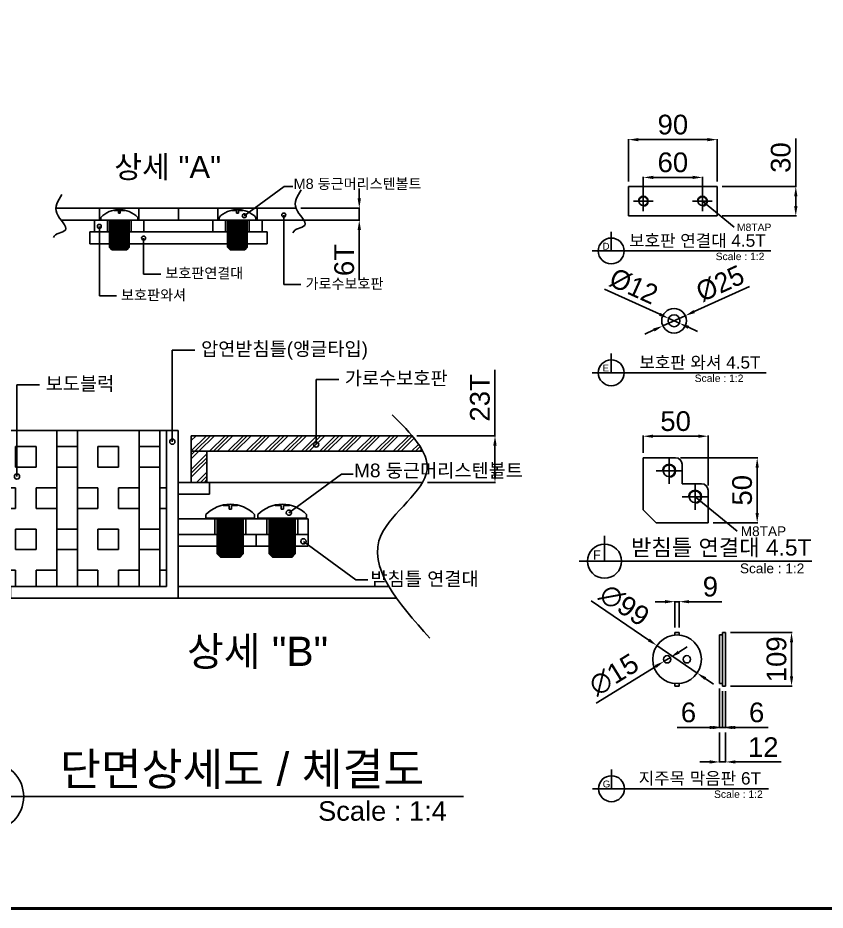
# Model space of a CAD drawing. Header units: millimetres. Extents: x 19476 to 24909, y -18022 to -14180.
# Drawn here: x 22226 to 23865, y -17896 to -16084 of the extents above; entities that cross this region are included whole.
import ezdxf
from ezdxf.enums import TextEntityAlignment as Align

# ---------------------------------------------------------------- set-up
doc = ezdxf.new("R2010")
doc.units = ezdxf.units.MM
doc.layers.add('LAYOUT', color=7, linetype='Continuous')
doc.layers.add('TEXT', color=7, linetype='Continuous')
doc.styles.get("Standard").update_dxf_attribs({"font": 'arial.ttf'})
doc.dimstyles.new('ISO-25', dxfattribs={"dimtxt": 40, "dimasz": 20, "dimexe": 1.25, "dimexo": 10, "dimgap": 10, "dimtad": 1, "dimdec": 0, "dimtxsty": 'Standard', "dimcen": 2.5, "dimclrd": 3, "dimclre": 3, "dimclrt": 3, "dimadec": 0, "dimazin": 0, "dimtfac": 1, "dimtdec": 0, "dimtmove": 0, "dimatfit": 3, "dimfxl": 1, "dimarcsym": 0})

# ---------------------------------------------------------------- blocks, each defined once
blk = doc.blocks.new('*D37')
at = {"color": 3, "lineweight": -2, "transparency": 16777216}
for p, q in [((23465.9, -16416.1), (23465.9, -16329.8)), ((23645.9, -16416.1), (23645.9, -16329.8)), ((23485.9, -16331.1), (23625.9, -16331.1))]:
    blk.add_line(p, q, dxfattribs=at)
at = {"color": 3, "transparency": 16777216}
for points in [[(23485.9, -16327.8), (23485.9, -16334.4), (23465.9, -16331.1)], [(23625.9, -16327.8), (23625.9, -16334.4), (23645.9, -16331.1)]]:
    blk.add_solid(points, dxfattribs=at)
at = {"layer": 'Defpoints', "color": 0, "transparency": 16777216}
for p in [(23645.9, -16331.1), (23465.9, -16426.1), (23645.9, -16426.1)]:
    blk.add_point(p, dxfattribs=at)
at = {"color": 3, "transparency": 16777216, "insert": (23555.9, -16300.7), "char_height": 40, "attachment_point": 5}
blk.add_mtext('90', dxfattribs=at)
blk = doc.blocks.new('*D38')
at = {"color": 3, "lineweight": -2, "transparency": 16777216}
for p, q in [((23805.5, -16426.1), (23805.5, -16329)), ((23655.9, -16426.1), (23806.8, -16426.1)), ((23805.5, -16466.1), (23805.5, -16446.1)), ((23655.9, -16486.1), (23806.8, -16486.1))]:
    blk.add_line(p, q, dxfattribs=at)
at = {"color": 3, "transparency": 16777216}
for points in [[(23802.2, -16446.1), (23808.9, -16446.1), (23805.5, -16426.1)], [(23802.2, -16466.1), (23808.9, -16466.1), (23805.5, -16486.1)]]:
    blk.add_solid(points, dxfattribs=at)
at = {"layer": 'Defpoints', "color": 0, "transparency": 16777216}
for p in [(23645.9, -16426.1), (23805.5, -16426.1), (23645.9, -16486.1)]:
    blk.add_point(p, dxfattribs=at)
at = {"color": 3, "transparency": 16777216, "insert": (23775.1, -16367.5), "char_height": 40, "attachment_point": 5, "rotation": 90}
blk.add_mtext('30', dxfattribs=at)
blk = doc.blocks.new('*D39')
at = {"color": 3, "lineweight": -2, "transparency": 16777216}
for p, q in [((23711.4, -16629.3), (23599.3, -16680.4)), ((23535.6, -16709.4), (23581.1, -16688.7)), ((23517.4, -16717.7), (23499.2, -16726))]:
    blk.add_line(p, q, dxfattribs=at)
at = {"color": 3, "transparency": 16777216}
for points in [[(23597.9, -16677.3), (23600.7, -16683.4), (23581.1, -16688.7)], [(23516, -16714.6), (23518.8, -16720.7), (23535.6, -16709.4)]]:
    blk.add_solid(points, dxfattribs=at)
at = {"layer": 'Defpoints', "color": 0, "transparency": 16777216}
for p in [(23581.1, -16688.7), (23535.6, -16709.4)]:
    blk.add_point(p, dxfattribs=at)
at = {"color": 3, "transparency": 16777216, "insert": (23652, -16623.4), "char_height": 40, "attachment_point": 5, "rotation": 24.4839}
blk.add_mtext('{\\fMS PGothic|b0|i0|c129|p34;%%C25}', dxfattribs=at)
blk = doc.blocks.new('*D40')
at = {"color": 3, "lineweight": -2, "transparency": 16777216}
for p, q in [((23417, -16635.1), (23529.2, -16685.8)), ((23569.3, -16704), (23547.4, -16694.1)), ((23587.5, -16712.2), (23605.7, -16720.5))]:
    blk.add_line(p, q, dxfattribs=at)
at = {"color": 3, "transparency": 16777216}
for points in [[(23530.6, -16682.8), (23527.8, -16688.9), (23547.4, -16694.1)], [(23588.9, -16709.2), (23586.1, -16715.3), (23569.3, -16704)]]:
    blk.add_solid(points, dxfattribs=at)
at = {"layer": 'Defpoints', "color": 0, "transparency": 16777216}
for p in [(23547.4, -16694.1), (23569.3, -16704)]:
    blk.add_point(p, dxfattribs=at)
at = {"color": 3, "transparency": 16777216, "insert": (23476.3, -16629), "char_height": 40, "attachment_point": 5, "rotation": 335.6577}
blk.add_mtext('{\\fMS PGothic|b0|i0|c129|p34;%%C12}', dxfattribs=at)
blk = doc.blocks.new('*D41')
at = {"color": 3, "lineweight": -2, "transparency": 16777216}
for p, q in [((23495.9, -16446.1), (23495.9, -16406.5)), ((23515.9, -16407.8), (23595.9, -16407.8)), ((23615.9, -16446.1), (23615.9, -16406.5))]:
    blk.add_line(p, q, dxfattribs=at)
at = {"color": 3, "transparency": 16777216}
for points in [[(23515.9, -16404.5), (23515.9, -16411.1), (23495.9, -16407.8)], [(23595.9, -16404.5), (23595.9, -16411.1), (23615.9, -16407.8)]]:
    blk.add_solid(points, dxfattribs=at)
at = {"layer": 'Defpoints', "color": 0, "transparency": 16777216}
for p in [(23615.9, -16407.8), (23495.9, -16456.1), (23615.9, -16456.1)]:
    blk.add_point(p, dxfattribs=at)
at = {"color": 3, "transparency": 16777216, "insert": (23555.9, -16377.4), "char_height": 40, "attachment_point": 5}
blk.add_mtext('60', dxfattribs=at)
blk = doc.blocks.new('A$C36924EFD')
for p, q in [((0, 45), (0, -45)), ((0, 45), (6, 45)), ((6, -45), (6, 45)), ((0, -45), (6, -45))]:
    blk.add_line(p, q)
blk = doc.blocks.new('*D42')
at = {"color": 3, "lineweight": -2, "transparency": 16777216}
for p, q in [((22919.1, -16450.6), (22919.1, -16430.6)), ((22800.6, -16470.6), (22920.4, -16470.6)), ((22919.1, -16470.6), (22919.1, -16494.6)), ((22800.6, -16494.6), (22920.4, -16494.6)), ((22919.1, -16514.6), (22919.1, -16616.6))]:
    blk.add_line(p, q, dxfattribs=at)
at = {"color": 3, "transparency": 16777216}
for points in [[(22915.8, -16450.6), (22922.5, -16450.6), (22919.1, -16470.6)], [(22915.8, -16514.6), (22922.5, -16514.6), (22919.1, -16494.6)]]:
    blk.add_solid(points, dxfattribs=at)
at = {"layer": 'Defpoints', "color": 0, "transparency": 16777216}
for p in [(22790.6, -16470.6), (22790.6, -16494.6), (22919.1, -16494.6)]:
    blk.add_point(p, dxfattribs=at)
at = {"color": 3, "transparency": 16777216, "insert": (22888.7, -16575.6), "char_height": 40, "attachment_point": 5, "rotation": 90}
blk.add_mtext('6T', dxfattribs=at)
blk = doc.blocks.new('A$C5731754A')
at = {"color": 1}
for p, q in [((-11.2, 19.7), (-11.2, 20.5)), ((-1.9, 19.7), (-11.2, 19.7)), ((-1.9, 19.7), (-1.9, 14.1)), ((-1.9, 14.1), (1.9, 14.1)), ((1.9, 19.7), (1.9, 14.1)), ((1.9, 19.7), (11.2, 19.7)), ((11.2, 19.7), (11.2, 20.5)), ((-37.5, 0), (-37.5, 5.7)), ((-37.5, 0), (37.5, 0)), ((-20, 0), (-20, -55)), ((-20, 0), (20, 0)), ((20, -55), (20, 0)), ((37.5, 0), (37.5, 5.7)), ((-20, -2.5), (20, -2.5)), ((-20, -5), (20, -5)), ((-20, -7.5), (20, -7.5)), ((-20, -7.5), (20, -7.5)), ((-20, -10), (20, -10)), ((-20, -12.5), (20, -12.5)), ((-20, -12.5), (20, -12.5)), ((-20, -15), (20, -15)), ((-20, -17.5), (20, -17.5)), ((-20, -17.5), (20, -17.5)), ((-20, -20), (20, -20)), ((-20, -22.5), (20, -22.5)), ((-20, -22.5), (20, -22.5)), ((-20, -25), (20, -25)), ((-20, -27.5), (20, -27.5)), ((-20, -27.5), (20, -27.5)), ((-20, -30), (20, -30)), ((-20, -32.5), (20, -32.5)), ((-20, -35), (20, -35)), ((-20, -37.5), (20, -37.5)), ((-20, -40), (20, -40)), ((-20, -42.5), (20, -42.5)), ((-20, -45), (20, -45)), ((-20, -47.5), (20, -47.5)), ((-20, -50), (20, -50)), ((-20, -52.5), (20, -52.5)), ((-15, -60), (-20, -55)), ((-20, -55), (20, -55)), ((-17.5, -57.5), (17.5, -57.5)), ((-15, -60), (15, -60)), ((20, -55), (15, -60))]:
    blk.add_line(p, q, dxfattribs=at)
blk.add_arc((0, -30.4), 52, 43.8928, 136.1072, dxfattribs=at)
blk = doc.blocks.new('*D5')
at = {"color": 3, "lineweight": -2, "transparency": 16777216}
for p, q in [((16880.3, -24788.6), (16997.3, -24868.4)), ((17095.6, -24935.4), (17013.8, -24879.6)), ((17112.1, -24946.7), (17128.6, -24958))]:
    blk.add_line(p, q, dxfattribs=at)
at = {"color": 3, "transparency": 16777216}
for points in [[(16999.2, -24865.6), (16995.4, -24871.1), (17013.8, -24879.6)], [(17114, -24944), (17110.2, -24949.5), (17095.6, -24935.4)]]:
    blk.add_solid(points, dxfattribs=at)
at = {"layer": 'Defpoints', "color": 0, "transparency": 16777216}
for p in [(17013.8, -24879.6), (17095.6, -24935.4)]:
    blk.add_point(p, dxfattribs=at)
at = {"color": 3, "transparency": 16777216, "insert": (16947.7, -24797.7), "char_height": 40, "attachment_point": 5, "rotation": 325.6971}
blk.add_mtext('∅99', dxfattribs=at)
blk = doc.blocks.new('*D6')
at = {"color": 3, "lineweight": -2, "transparency": 16777216}
for p, q in [((17058.1, -24893.1), (17075.1, -24882.5)), ((17041.1, -24903.6), (17028.3, -24911.5)), ((16890.7, -24996.7), (17011.3, -24922))]:
    blk.add_line(p, q, dxfattribs=at)
at = {"color": 3, "transparency": 16777216}
for points in [[(17056.3, -24890.2), (17059.8, -24895.9), (17041.1, -24903.6)], [(17009.6, -24919.2), (17013.1, -24924.8), (17028.3, -24911.5)]]:
    blk.add_solid(points, dxfattribs=at)
at = {"layer": 'Defpoints', "color": 0, "transparency": 16777216}
for p in [(17028.3, -24911.5), (17041.1, -24903.6)]:
    blk.add_point(p, dxfattribs=at)
at = {"color": 3, "transparency": 16777216, "insert": (16926.5, -24938.8), "char_height": 40, "attachment_point": 5, "rotation": 31.7725}
blk.add_mtext('∅15', dxfattribs=at)
blk = doc.blocks.new('*D7')
at = {"color": 3, "lineweight": -2, "transparency": 16777216}
for p, q in [((17030.2, -24790.5), (17010.2, -24790.5)), ((17050.2, -24843), (17050.2, -24789.2)), ((17050.2, -24790.5), (17059.2, -24790.5)), ((17059.2, -24843), (17059.2, -24789.2)), ((17079.2, -24790.5), (17145.5, -24790.5))]:
    blk.add_line(p, q, dxfattribs=at)
at = {"color": 3, "transparency": 16777216}
for points in [[(17030.2, -24787.2), (17030.2, -24793.8), (17050.2, -24790.5)], [(17079.2, -24787.2), (17079.2, -24793.8), (17059.2, -24790.5)]]:
    blk.add_solid(points, dxfattribs=at)
at = {"layer": 'Defpoints', "color": 0, "transparency": 16777216}
for p in [(17059.2, -24790.5), (17050.2, -24853), (17059.2, -24853)]:
    blk.add_point(p, dxfattribs=at)
at = {"color": 3, "transparency": 16777216, "insert": (17122.4, -24760.1), "char_height": 40, "attachment_point": 5}
blk.add_mtext('9', dxfattribs=at)
blk = doc.blocks.new('*D8')
at = {"color": 3, "lineweight": -2, "transparency": 16777216}
for p, q in [((17163.1, -24853), (17288.5, -24853)), ((17287.2, -24873), (17287.2, -24942)), ((17163.1, -24962), (17288.5, -24962))]:
    blk.add_line(p, q, dxfattribs=at)
at = {"color": 3, "transparency": 16777216}
for points in [[(17283.9, -24873), (17290.5, -24873), (17287.2, -24853)], [(17283.9, -24942), (17290.5, -24942), (17287.2, -24962)]]:
    blk.add_solid(points, dxfattribs=at)
at = {"layer": 'Defpoints', "color": 0, "transparency": 16777216}
for p in [(17153.1, -24853), (17153.1, -24962), (17287.2, -24962)]:
    blk.add_point(p, dxfattribs=at)
at = {"color": 3, "transparency": 16777216, "insert": (17256.8, -24907.5), "char_height": 40, "attachment_point": 5, "rotation": 90}
blk.add_mtext('109', dxfattribs=at)
blk = doc.blocks.new('*D9')
at = {"color": 3, "lineweight": -2, "transparency": 16777216}
for p, q in [((17147.1, -24972), (17147.1, -25047.3)), ((17153.1, -24972), (17153.1, -25047.3)), ((17127.1, -25046), (17107.1, -25046)), ((17147.1, -25046), (17153.1, -25046)), ((17173.1, -25046), (17239.5, -25046))]:
    blk.add_line(p, q, dxfattribs=at)
at = {"color": 3, "transparency": 16777216}
for points in [[(17127.1, -25042.7), (17127.1, -25049.3), (17147.1, -25046)], [(17173.1, -25042.7), (17173.1, -25049.3), (17153.1, -25046)]]:
    blk.add_solid(points, dxfattribs=at)
at = {"layer": 'Defpoints', "color": 0, "transparency": 16777216}
for p in [(17147.1, -24962), (17153.1, -24962), (17153.1, -25046)]:
    blk.add_point(p, dxfattribs=at)
at = {"color": 3, "transparency": 16777216, "insert": (17216.3, -25015.6), "char_height": 40, "attachment_point": 5}
blk.add_mtext('6', dxfattribs=at)
blk = doc.blocks.new('*D10')
at = {"color": 3, "lineweight": -2, "transparency": 16777216}
for p, q in [((17141.1, -24967), (17141.1, -25047.3)), ((17147.1, -24972), (17147.1, -25047.3)), ((17121.1, -25046), (17054.7, -25046)), ((17147.1, -25046), (17141.1, -25046)), ((17167.1, -25046), (17187.1, -25046))]:
    blk.add_line(p, q, dxfattribs=at)
at = {"color": 3, "transparency": 16777216}
for points in [[(17121.1, -25042.7), (17121.1, -25049.3), (17141.1, -25046)], [(17167.1, -25042.7), (17167.1, -25049.3), (17147.1, -25046)]]:
    blk.add_solid(points, dxfattribs=at)
at = {"layer": 'Defpoints', "color": 0, "transparency": 16777216}
for p in [(17141.1, -24957), (17147.1, -24962), (17141.1, -25046)]:
    blk.add_point(p, dxfattribs=at)
at = {"color": 3, "transparency": 16777216, "insert": (17077.9, -25015.6), "char_height": 40, "attachment_point": 5}
blk.add_mtext('6', dxfattribs=at)
blk = doc.blocks.new('*D11')
at = {"color": 3, "lineweight": -2, "transparency": 16777216}
for p, q in [((17141.1, -25056), (17141.1, -25117.3)), ((17153.1, -25056), (17153.1, -25117.3)), ((17121.1, -25116), (17101.1, -25116)), ((17141.1, -25116), (17153.1, -25116)), ((17173.1, -25116), (17266.2, -25116))]:
    blk.add_line(p, q, dxfattribs=at)
at = {"color": 3, "transparency": 16777216}
for points in [[(17121.1, -25112.7), (17121.1, -25119.3), (17141.1, -25116)], [(17173.1, -25112.7), (17173.1, -25119.3), (17153.1, -25116)]]:
    blk.add_solid(points, dxfattribs=at)
at = {"layer": 'Defpoints', "color": 0, "transparency": 16777216}
for p in [(17141.1, -25046), (17153.1, -25046), (17153.1, -25116)]:
    blk.add_point(p, dxfattribs=at)
at = {"color": 3, "transparency": 16777216, "insert": (17229.7, -25085.9), "char_height": 40, "attachment_point": 5}
blk.add_mtext('12', dxfattribs=at)
blk = doc.blocks.new('A$C600E4CCD')
for p, q in [((0, 6), (0, 0)), ((50, 6), (0, 6)), ((50, 6), (50, 0)), ((50, 0), (0, 0))]:
    blk.add_line(p, q)
at = {"color": 2}
for p, q in [((14, 6), (14, 0)), ((26, 6), (26, 0)), ((34, 6), (34, 0)), ((46, 6), (46, 0))]:
    blk.add_line(p, q, dxfattribs=at)
blk = doc.blocks.new('A$C723E4715')
blk.add_blockref('A$C5731754A', (0, 48))
blk = doc.blocks.new('*D47')
at = {"color": 3, "lineweight": -2, "transparency": 16777216}
for p, q in [((747.4, 60.1), (747.4, 95.1)), ((767.4, 93.9), (859.4, 93.9)), ((879.4, -5.9), (879.4, 95.1))]:
    blk.add_line(p, q, dxfattribs=at)
at = {"color": 3, "transparency": 16777216}
for points in [[(767.4, 97.2), (767.4, 90.6), (747.4, 93.9)], [(859.4, 90.6), (859.4, 97.2), (879.4, 93.9)]]:
    blk.add_solid(points, dxfattribs=at)
at = {"layer": 'Defpoints', "color": 0, "transparency": 16777216}
for p in [(879.4, 93.9), (747.4, 50.1), (879.4, -15.9)]:
    blk.add_point(p, dxfattribs=at)
at = {"color": 3, "transparency": 16777216, "insert": (813.4, 124.3), "char_height": 40, "attachment_point": 5}
blk.add_mtext('50', dxfattribs=at)
blk = doc.blocks.new('*D48')
at = {"color": 3, "lineweight": -2, "transparency": 16777216}
for p, q in [((823.4, 50.1), (980.3, 50.1)), ((979, -61.9), (979, 30.1)), ((889.4, -81.9), (980.3, -81.9))]:
    blk.add_line(p, q, dxfattribs=at)
at = {"color": 3, "transparency": 16777216}
for points in [[(982.4, 30.1), (975.7, 30.1), (979, 50.1)], [(975.7, -61.9), (982.4, -61.9), (979, -81.9)]]:
    blk.add_solid(points, dxfattribs=at)
at = {"layer": 'Defpoints', "color": 0, "transparency": 16777216}
for p in [(813.4, 50.1), (979, 50.1), (879.4, -81.9)]:
    blk.add_point(p, dxfattribs=at)
at = {"color": 3, "transparency": 16777216, "insert": (948.6, -15.9), "char_height": 40, "attachment_point": 5, "rotation": 90}
blk.add_mtext('50', dxfattribs=at)
blk = doc.blocks.new('*D49')
at = {"color": 3, "lineweight": -2, "transparency": 16777216}
for p, q in [((-572.8, -191.2), (-572.8, -171.2)), ((-547, -211.2), (-574, -211.2)), ((-572.8, -235), (-572.8, -211.2)), ((-547, -235), (-574, -235)), ((-572.8, -255), (-572.8, -438.5))]:
    blk.add_line(p, q, dxfattribs=at)
at = {"color": 3, "transparency": 16777216}
for points in [[(-576.1, -191.2), (-569.5, -191.2), (-572.8, -211.2)], [(-569.5, -255), (-576.1, -255), (-572.8, -235)]]:
    blk.add_solid(points, dxfattribs=at)
at = {"layer": 'Defpoints', "color": 0, "transparency": 16777216}
for p in [(-572.8, -211.2), (-537, -211.2), (-537, -235)]:
    blk.add_point(p, dxfattribs=at)
at = {"color": 3, "transparency": 16777216, "insert": (-603.1, -373.6), "char_height": 40, "attachment_point": 5, "rotation": 90}
blk.add_mtext('4.5T', dxfattribs=at)
blk = doc.blocks.new('*D50')
at = {"color": 3, "lineweight": -2, "transparency": 16777216}
for p, q in [((446.6, 95), (446.6, 228.6)), ((287.9, 95), (447.8, 95)), ((446.6, 20), (446.6, 75)), ((309.4, 0), (447.8, 0))]:
    blk.add_line(p, q, dxfattribs=at)
at = {"color": 3, "transparency": 16777216}
for points in [[(449.9, 75), (443.2, 75), (446.6, 95)], [(443.2, 20), (449.9, 20), (446.6, 0)]]:
    blk.add_solid(points, dxfattribs=at)
at = {"layer": 'Defpoints', "color": 0, "transparency": 16777216}
for p in [(277.9, 95), (446.6, 95), (299.4, 0)]:
    blk.add_point(p, dxfattribs=at)
at = {"color": 3, "transparency": 16777216, "insert": (416.1, 171.8), "char_height": 40, "attachment_point": 5, "rotation": 90}
blk.add_mtext('23T', dxfattribs=at)
blk = doc.blocks.new('A$C25B221E0')
at = {"color": 1}
for p, q in [((0, -26.4), (0, 26.4)), ((-26.4, 0), (26.4, 0))]:
    blk.add_line(p, q, dxfattribs=at)
blk.add_line((0, 0), (85.3, -69.6))
blk.add_circle((0, 0), 11.9)
at = {"color": 4}
blk.add_arc((0, 0), 13.2, 270, 180, dxfattribs=at)
blk.add_text('M8TAP', height=19.8).set_placement((92.6, -79.9))
blk = doc.blocks.new('A$C2C0F6B7D')
for p, q in [((0, 109), (-9, 109)), ((-9, 103.8), (-9, 109)), ((0, 103.8), (0, 109)), ((87.9, 109), (93.9, 109)), ((87.9, 109), (87.9, 0)), ((93.9, 109), (93.9, 0)), ((81.9, 104), (87.9, 104)), ((81.9, 104), (81.9, 5)), ((-9, 0), (-9, 5.2)), ((0, 0), (-9, 0)), ((0, 0), (0, 5.2)), ((81.9, 5), (87.9, 5)), ((87.9, 0), (93.9, 0)), ((-137.7, -208.4), (-137.7, -169.6)), ((181.4, -208.4), (-176.5, -208.4))]:
    blk.add_line(p, q)
for centre, radius in [((-4.5, 54.5), 49.5), ((-24.5, 54.5), 7.5), ((15.5, 54.5), 7.5), ((-137.7, -208.4), 26.3)]:
    blk.add_circle(centre, radius)
blk.add_text('G', height=14).set_placement((-155.4, -205.8))
at = {"layer": 'TEXT'}
blk.add_text('지주목 막음판 6T', height=25, dxfattribs=at).set_placement((41.8, -199.8), align=Align.CENTER)
blk.add_text('Scale : 1:2', height=15, dxfattribs=at).set_placement((70.6, -227))
for p1, p2, picture, middle in [((36.4, 26.6), (-45.4, 82.4), '*D5', (-111.5, 164.3)), ((-18.1, 58.4), (-30.9, 50.6), '*D6', (-132.7, 23.3))]:
    dim = blk.add_diameter_dim_2p(p1=p1, p2=p2, dimstyle='ISO-25')
    dim.commit()
    dim.dimension.update_dxf_attribs({"geometry": picture, "text_midpoint": middle, "insert": (-17059.2, 24962)})
for base, p1, p2, picture, middle in [((0, 171.5), (-9, 109), (0, 109), '*D7', (63.2, 202)), ((81.9, -84), (87.9, 0), (81.9, 5), '*D10', (18.7, -53.5)), ((93.9, -84), (87.9, 0), (93.9, 0), '*D9', (157.1, -53.5)), ((93.9, -154), (81.9, -84), (93.9, -84), '*D11', (170.5, -123.9))]:
    dim = blk.add_linear_dim(base=base, p1=p1, p2=p2, dimstyle='ISO-25')
    dim.commit()
    dim.dimension.update_dxf_attribs({"geometry": picture, "text_midpoint": middle, "insert": (-17059.2, 24962)})
dim = blk.add_linear_dim(base=(228, 0), p1=(93.9, 109), p2=(93.9, 0), angle=90, dimstyle='ISO-25')
dim.commit()
dim.dimension.update_dxf_attribs({"geometry": '*D8', "text_midpoint": (197.6, 54.5), "insert": (-17059.2, 24962)})
blk = doc.blocks.new('A$C79760AE9')
h = blk.add_hatch()
h.set_pattern_fill('BOX', color=256, scale=6.6)
h.set_pattern_definition([(90, (-16252.55, -819.08), (-167.64, 1e-14), []), (90, (-16210.64, -819.08), (-167.64, 1e-14), []), (0, (-16252.55, -819.08), (0, 167.64), [-41.91, 41.91]), (0, (-16252.55, -777.17), (0, 167.64), [-41.91, 41.91]), (0, (-16252.55, -735.26), (0, 167.64), [41.91, -41.91]), (0, (-16252.55, -693.35), (0, 167.64), [41.91, -41.91]), (90, (-16168.73, -819.08), (-167.64, 1e-14), [41.91, -41.91]), (90, (-16126.82, -819.08), (-167.64, 1e-14), [41.91, -41.91])])
h.paths.add_polyline_path([(-529.3, 12.1, -0.414214), (-524, 17.4), (-524, 105.6), (-605.8, 105.6), (-706.1, -211.2), (-220.2, -211.2), (-220.2, 105.6), (-524, 105.6), (-524, 17.4, -0.414214), (-518.7, 12.1, -1)])
for p, q in [((-208.6, 82.8), (-208.6, 269)), ((-208.6, 269), (-162.6, 269)), ((-736.8, -308.1), (-563.1, 240.6)), ((83.3, 77), (83.3, 209.3)), ((83.3, 209.3), (129.3, 209.3)), ((-524, 12.1), (-524, 198.3)), ((-524, 198.3), (-478.1, 198.3)), ((-220.2, 105.6), (-605.8, 105.6)), ((-220.2, 105.6), (-196.5, 105.6)), ((-220.2, 105.6), (-220.2, -211.2)), ((-196.5, 105.6), (-196.5, -235)), ((747.4, 50.1), (747.4, -55.5)), ((747.4, 50.1), (813.4, 50.1)), ((826.6, 36.9), (826.6, -2.7)), ((-196.5, 0), (-133.1, 0)), ((-133.1, 0), (-133.1, -23.8)), ((28.1, -61.4), (134.6, 17.1)), ((134.6, 17.1), (158.6, 17.1)), ((826.6, -2.7), (866.2, -2.7)), ((879.4, -15.9), (879.4, -81.9)), ((-196.5, -23.8), (-133.1, -23.8)), ((773.8, -81.9), (747.4, -55.5)), ((773.8, -81.9), (879.4, -81.9)), ((-196.5, -105.6), (-38.1, -105.6)), ((-38.1, -105.6), (-38.1, -129.4)), ((67.5, -105.6), (67.5, -129.4)), ((669, -159.9), (669, -108.7)), ((57.6, -119.6), (164.1, -198.1)), ((-196.5, -129.4), (67.5, -129.4)), ((1090.2, -159.9), (617.8, -159.9)), ((164.1, -198.1), (188.1, -198.1)), ((-220.2, -211.2), (-706.1, -211.2)), ((-537, -235), (-537, -211.2)), ((246.4, -235), (-537, -235)), ((-579.8, -638.1), (-579.8, -535.7)), ((383, -638.1), (-682.1, -638.1))]:
    blk.add_line(p, q)
at = {"color": 2, "linetype": 'Continuous'}
for p, q in [((-170.1, 63.9), (-138.9, 95)), ((-170.1, 93.3), (-168.3, 95)), ((-170.1, 85.4), (-160.4, 95)), ((-162.7, 63.4), (-131, 95)), ((-154.7, 63.4), (-123.1, 95)), ((-133.2, 63.4), (-101.6, 95)), ((-125.3, 63.4), (-93.7, 95)), ((-117.4, 63.4), (-85.7, 95)), ((-95.9, 63.4), (-64.3, 95)), ((-88, 63.4), (-56.3, 95)), ((-80.1, 63.4), (-48.4, 95)), ((-58.6, 63.4), (-26.9, 95)), ((-50.7, 63.4), (-19, 95)), ((-42.7, 63.4), (-11.1, 95)), ((-21.2, 63.4), (10.4, 95)), ((-13.3, 63.4), (18.3, 95)), ((-5.4, 63.4), (26.3, 95)), ((16.1, 63.4), (47.8, 95)), ((24, 63.4), (55.7, 95)), ((31.9, 63.4), (63.6, 95)), ((53.4, 63.4), (85.1, 95)), ((61.4, 63.4), (93, 95)), ((69.3, 63.4), (100.9, 95)), ((90.8, 63.4), (122.4, 95)), ((98.7, 63.4), (130.3, 95)), ((106.6, 63.4), (138.3, 95)), ((128.1, 63.4), (159.8, 95)), ((136, 63.4), (167.7, 95)), ((143.9, 63.4), (175.6, 95)), ((165.4, 63.4), (197.1, 95)), ((173.4, 63.4), (205, 95)), ((181.3, 63.4), (212.9, 95)), ((202.8, 63.4), (234.4, 95)), ((210.7, 63.4), (242.4, 95)), ((218.6, 63.4), (250.3, 95)), ((240.1, 63.4), (271.8, 95)), ((248, 63.4), (278.7, 94.1)), ((256, 63.4), (282.3, 89.7)), ((277.4, 63.4), (291.5, 77.4)), ((285.4, 63.4), (294.6, 72.7)), ((-170.1, 56), (-162.7, 63.4)), ((-170.1, 48.1), (-154.8, 63.4)), ((-170.1, 26.6), (-138.4, 58.2)), ((-162.7, 63.4), (-162.7, 63.4)), ((-154.8, 63.4), (-154.7, 63.4)), ((-133.3, 63.4), (-133.2, 63.4)), ((-125.3, 63.4), (-125.3, 63.4)), ((-117.4, 63.4), (-117.4, 63.4)), ((-95.9, 63.4), (-95.9, 63.4)), ((-88, 63.4), (-88, 63.4)), ((-80.1, 63.4), (-80.1, 63.4)), ((-58.6, 63.4), (-58.6, 63.4)), ((-50.7, 63.4), (-50.7, 63.4)), ((-42.8, 63.4), (-42.7, 63.4)), ((-21.3, 63.4), (-21.2, 63.4)), ((-5.4, 63.4), (-5.4, 63.4)), ((16.1, 63.4), (16.1, 63.4)), ((24, 63.4), (24, 63.4)), ((31.9, 63.4), (31.9, 63.4)), ((53.4, 63.4), (53.4, 63.4)), ((61.3, 63.4), (61.4, 63.4)), ((69.3, 63.4), (69.3, 63.4)), ((90.7, 63.4), (90.8, 63.4)), ((98.7, 63.4), (98.7, 63.4)), ((106.6, 63.4), (106.6, 63.4)), ((128.1, 63.4), (128.1, 63.4)), ((136, 63.4), (136, 63.4)), ((143.9, 63.4), (143.9, 63.4)), ((165.4, 63.4), (165.4, 63.4)), ((173.3, 63.4), (173.4, 63.4)), ((181.3, 63.4), (181.3, 63.4)), ((202.8, 63.4), (202.8, 63.4)), ((210.7, 63.4), (210.7, 63.4)), ((240.1, 63.4), (240.1, 63.4)), ((248, 63.4), (248, 63.4)), ((255.9, 63.4), (256, 63.4)), ((277.4, 63.4), (277.4, 63.4)), ((285.3, 63.4), (285.4, 63.4)), ((293.3, 63.4), (297.6, 67.7)), ((293.3, 63.4), (293.3, 63.4)), ((-170.1, 10.7), (-138.4, 42.4)), ((-162.7, 26), (-138.4, 50.3)), ((-170.1, 18.6), (-162.7, 26)), ((-159.3, 0), (-138.4, 20.9)), ((-151.4, 0), (-138.4, 13)), ((-143.5, 0), (-138.4, 5.1))]:
    blk.add_line(p, q, dxfattribs=at)
at = {"color": 2}
for p, q in [((-170.1, 95), (-170.1, 0)), ((277.9, 95), (-170.1, 95)), ((300.1, 63.4), (-170.1, 63.4)), ((-138.4, 63.4), (-138.4, 0)), ((299.4, 0), (-170.1, 0)), ((-114.6, -105.6), (-114.6, -129.4)), ((-67.1, -105.6), (-67.1, -129.4)), ((-9, -105.6), (-9, -129.4)), ((38.5, -105.6), (38.5, -129.4)), ((-196.5, -211.2), (230.8, -211.2))]:
    blk.add_line(p, q, dxfattribs=at)
at = {"color": 1}
for p, q in [((800.2, -2.7), (800.2, 50.1)), ((773.8, 23.7), (826.6, 23.7))]:
    blk.add_line(p, q, dxfattribs=at)
at = {"color": 4}
for p, q in [((-117.3, -105.6), (-117.3, -129.4)), ((-64.5, -105.6), (-64.5, -129.4)), ((-11.7, -105.6), (-11.7, -129.4)), ((41.1, -105.6), (41.1, -129.4))]:
    blk.add_line(p, q, dxfattribs=at)
for centre, radius in [((-208.6, 82.8), 5.3), ((83.3, 77), 5.3), ((800.2, 23.7), 11.9), ((-524, 12.1), 5.3), ((28.1, -61.4), 5.3), ((57.6, -119.6), 5.3), ((669, -159.9), 34.7), ((-579.8, -638.1), 69.4)]:
    blk.add_circle(centre, radius)
blk.add_arc((800.2, 23.7), 13.2, 270, 180, dxfattribs=at)
for centre in [(813.4, 36.9), (866.2, -15.9)]:
    blk.add_arc(centre, 13.2, 0, 90)
blk.add_spline([(237.9, 137.5), (308.7, 25.9), (215.6, -106.2), (314.3, -316.4)], degree=3)
blk.add_blockref('A$C25B221E0', (853, -29.1))
for name, p, xscale, yscale, zscale in [('A$C723E4715', (-90.9, -136), -1.32, 1.32, 1.32), ('A$C723E4715', (14.7, -136), 1.32, 1.32, 1.32), ('A$C600E4CCD', (-196.5, -105.6), 5.28, 5.28, 5.28)]:
    blk.add_blockref(name, p, dxfattribs=dict(xscale=xscale, yscale=yscale, zscale=zscale))
for s, height, p in [('압연받침틀(앵글타입)', 27.72, (-150.2, 257.6)), ('보도블럭', 27.72, (-465.7, 186.9)), ('가로수보호판', 27.72, (141.7, 197.9)), ('M8 둥근머리스텐볼트', 27.72, (160.4, 10.6)), ('F', 18.5, (645.7, -156.5)), ('받침틀 연결대', 27.72, (193.9, -209.6))]:
    blk.add_text(s, height=height).set_placement(p)
blk.add_text('상세 "B"', height=59.4, dxfattribs=at).set_placement((-178.6, -372.7))
at = {"layer": 'TEXT'}
for s, height, p in [('받침틀 연결대 4.5T', 33, (905.9, -148.5)), ('단면상세도 / 체결도', 66, (-66.8, -615.3))]:
    blk.add_text(s, height=height, dxfattribs=at).set_placement(p, align=Align.CENTER)
for s, height, p in [('Scale : 1:2', 19.8, (944, -184.4)), ('Scale : 1:4', 39.6, (87.4, -687.1))]:
    blk.add_text(s, height=height, dxfattribs=at).set_placement(p)
dim = blk.add_linear_dim(base=(446.6, 95), p1=(299.4, 0), p2=(277.9, 95), angle=90, text='23T', dimstyle='ISO-25', override={"dimtxsty": 'Standard'})
dim.commit()
dim.dimension.update_dxf_attribs({"geometry": '*D50', "text_midpoint": (416.1, 171.8)})
dim = blk.add_linear_dim(base=(879.4, 93.9), p1=(747.4, 50.1), p2=(879.4, -15.9), text='50', dimstyle='ISO-25')
dim.commit()
dim.dimension.update_dxf_attribs({"geometry": '*D47', "text_midpoint": (813.4, 124.3)})
dim = blk.add_linear_dim(base=(979, 50.1), p1=(879.4, -81.9), p2=(813.4, 50.1), angle=90, text='50', dimstyle='ISO-25')
dim.commit()
dim.dimension.update_dxf_attribs({"geometry": '*D48', "text_midpoint": (948.6, -15.9)})
dim = blk.add_linear_dim(base=(-572.8, -211.2), p1=(-537, -235), p2=(-537, -211.2), angle=90, text='4.5T', dimstyle='ISO-25')
dim.commit()
dim.dimension.update_dxf_attribs({"geometry": '*D49', "text_midpoint": (-572.8, -373.6), "dimtype": 160})

msp = doc.modelspace()

# ---------------------------------------------------------------- linework, layer by layer
for p, q in [((22685.6, -16485.8), (22766.3, -16426.3)), ((22766.3, -16426.3), (22784.5, -16426.3)), ((23465.9, -16426.1), (23465.9, -16486.1)), ((23465.9, -16426.1), (23645.9, -16426.1)), ((23645.9, -16426.1), (23645.9, -16486.1)), ((23615.9, -16456.1), (23680.6, -16508.8)), ((22790.6, -16470.6), (22303, -16470.6)), ((22551.8, -16470.6), (22551.8, -16494.6)), ((22765.9, -16484.2), (22765.9, -16625.3)), ((23465.9, -16486.1), (23645.9, -16486.1)), ((22806.7, -16494.6), (22313.8, -16494.6)), ((22381.8, -16518.6), (22381.8, -16494.6)), ((22391.3, -16507.3), (22391.3, -16648.4)), ((22481.8, -16518.6), (22481.8, -16494.6)), ((22621.8, -16518.6), (22621.8, -16494.6)), ((22721.8, -16518.6), (22721.8, -16494.6)), ((22481.8, -16518.6), (22381.8, -16518.6)), ((22721.8, -16518.6), (22621.8, -16518.6)), ((23430.8, -16557.2), (23430.8, -16518.4)), ((22481.2, -16531), (22481.2, -16604)), ((23754.8, -16557.2), (23392, -16557.2)), ((22481.2, -16604), (22516, -16604)), ((22765.9, -16625.3), (22800.7, -16625.3)), ((22391.3, -16648.4), (22426.1, -16648.4)), ((23430.8, -16804.6), (23430.8, -16765.8)), ((23745.2, -16804.6), (23392, -16804.6))]:
    msp.add_line(p, q)
at = {"color": 1}
for p, q in [((23495.9, -16476.1), (23495.9, -16436.1)), ((23615.9, -16476.1), (23615.9, -16436.1)), ((23475.9, -16456.1), (23515.9, -16456.1)), ((23595.9, -16456.1), (23635.9, -16456.1))]:
    msp.add_line(p, q, dxfattribs=at)
at = {"color": 2}
for p, q in [((22391.8, -16470.6), (22391.8, -16494.6)), ((22471.8, -16470.6), (22471.8, -16494.6)), ((22631.8, -16470.6), (22631.8, -16494.6)), ((22711.8, -16470.6), (22711.8, -16494.6)), ((22407.8, -16518.6), (22407.8, -16494.6)), ((22455.8, -16518.6), (22455.8, -16494.6)), ((22647.8, -16518.6), (22647.8, -16494.6)), ((22695.8, -16518.6), (22695.8, -16494.6)), ((22413.8, -16518.6), (22413.8, -16542.6)), ((22449.8, -16518.6), (22449.8, -16542.6)), ((22653.8, -16518.6), (22653.8, -16542.6)), ((22689.8, -16518.6), (22689.8, -16542.6))]:
    msp.add_line(p, q, dxfattribs=at)
at = {"color": 4}
for p, q in [((22411.8, -16518.6), (22411.8, -16542.6)), ((22451.8, -16518.6), (22451.8, -16542.6)), ((22651.8, -16518.6), (22651.8, -16542.6)), ((22691.8, -16518.6), (22691.8, -16542.6))]:
    msp.add_line(p, q, dxfattribs=at)
for centre, radius in [((23495.9, -16456.1), 9), ((23615.9, -16456.1), 9), ((22685.6, -16485.8), 4.02), ((22765.9, -16484.2), 4.02), ((22391.3, -16507.3), 4.02), ((22481.2, -16531), 4.02), ((23430.8, -16557.2), 26.3), ((23558.3, -16699), 25), ((23558.3, -16699), 12), ((23430.8, -16804.6), 26.3)]:
    msp.add_circle(centre, radius)
for centre in [(23495.9, -16456.1), (23615.9, -16456.1)]:
    msp.add_arc(centre, 10, 270, 180, dxfattribs=at)
for points in [[(22801.3, -16433.1), (22793.3, -16445.5), (22777.5, -16469.8), (22827.6, -16508.3), (22786.7, -16512), (22784.4, -16520.1)], [(22315.3, -16442.6), (22307.3, -16455), (22291.5, -16479.3), (22341.6, -16517.8), (22300.7, -16521.5), (22298.4, -16529.6)]]:
    msp.add_open_spline(points, degree=3, knots=[0, 0, 0, 0, 39.447543, 77.809698, 105.591097, 105.591097, 105.591097, 105.591097])
at = {"layer": 'LAYOUT'}
msp.add_line((23292.1, -17892.9), (24779.7, -17892.9), dxfattribs=at)
at = {"layer": 'LAYOUT', "const_width": 6.47}
msp.add_lwpolyline([(19605.3, -17892.9), (24779.7, -17892.9), (24779.7, -14309.6), (19605.3, -14309.6)], close=True, dxfattribs=at)

# ---------------------------------------------------------------- block references
for name, p in [('A$C5731754A', (22431.8, -16494.6)), ('A$C79760AE9', (22748.1, -17027.4)), ('A$C2C0F6B7D', (23568.9, -17441.1))]:
    msp.add_blockref(name, p)
at = {"xscale": -1}
msp.add_blockref('A$C5731754A', (22671.8, -16494.6), dxfattribs=at)
at = {"xscale": 4, "yscale": 4, "zscale": 4, "rotation": 270}
msp.add_blockref('A$C36924EFD', (22551.8, -16518.6), dxfattribs=at)

# ---------------------------------------------------------------- texts
at = {"color": 4}
msp.add_text('상세 "A"', height=45, dxfattribs=at).set_placement((22421.6, -16409.1))
for s, height, p in [('M8 둥근머리스텐볼트', 21, (22785.8, -16431.2)), ('M8TAP', 15, (23686.1, -16516.6)), ('D', 14, (23413.2, -16554.6)), ('보호판연결대', 21, (22525.4, -16612.6)), ('가로수보호판', 21, (22810.1, -16634)), ('보호판와셔', 21, (22435.5, -16657.1)), ('E', 14, (23413.2, -16802))]:
    msp.add_text(s, height=height).set_placement(p)
at = {"layer": 'TEXT'}
for s, p in [('보호판 연결대 4.5T', (23605.8, -16548.6)), ('보호판 와셔 4.5T', (23610.9, -16796))]:
    msp.add_text(s, height=25, dxfattribs=at).set_placement(p, align=Align.CENTER)
for p in [(23642.8, -16575.8), (23600.2, -16823.2)]:
    msp.add_text('Scale : 1:2', height=15, dxfattribs=at).set_placement(p)

# ---------------------------------------------------------------- dimensions: what is measured, and where the dimension line sits
dim = msp.add_linear_dim(base=(23645.9, -16331.1), p1=(23465.9, -16426.1), p2=(23645.9, -16426.1), text='90', dimstyle='ISO-25')
dim.commit()
dim.dimension.update_dxf_attribs({"geometry": '*D37', "text_midpoint": (23555.9, -16331.1), "dimtype": 160})
for base, p1, p2, text, picture, middle in [((23805.5, -16426.1), (23645.9, -16486.1), (23645.9, -16426.1), '30', '*D38', (23775.1, -16367.5)), ((22919.1, -16494.6), (22790.6, -16470.6), (22790.6, -16494.6), '6T', '*D42', (22888.7, -16575.6))]:
    dim = msp.add_linear_dim(base=base, p1=p1, p2=p2, angle=90, text=text, dimstyle='ISO-25')
    dim.commit()
    dim.dimension.update_dxf_attribs({"geometry": picture, "text_midpoint": middle})
dim = msp.add_linear_dim(base=(23615.9, -16407.8), p1=(23495.9, -16456.1), p2=(23615.9, -16456.1), text='60', dimstyle='ISO-25')
dim.commit()
dim.dimension.update_dxf_attribs({"geometry": '*D41', "text_midpoint": (23555.9, -16377.4)})
for p1, p2, text, picture, middle in [((23535.6, -16709.4), (23581.1, -16688.7), '{\\fMS PGothic|b0|i0|c129|p34;%%C25}', '*D39', (23652, -16623.4)), ((23569.3, -16704), (23547.4, -16694.1), '{\\fMS PGothic|b0|i0|c129|p34;%%C12}', '*D40', (23476.3, -16629))]:
    dim = msp.add_diameter_dim_2p(p1=p1, p2=p2, text=text, dimstyle='ISO-25')
    dim.commit()
    dim.dimension.update_dxf_attribs({"geometry": picture, "text_midpoint": middle})

doc.saveas('drawing.dxf')
